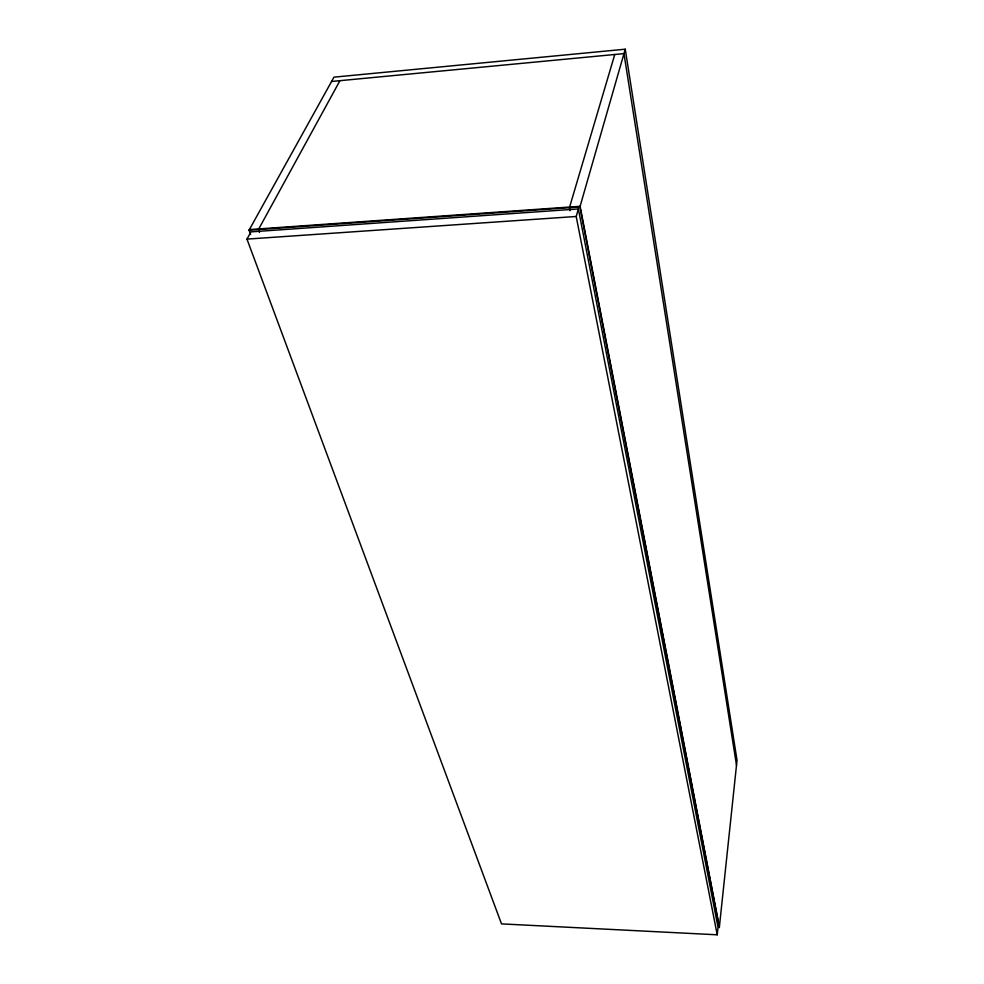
<?xml version="1.0" encoding="UTF-8"?>
<svg xmlns="http://www.w3.org/2000/svg" width="984" height="984" viewBox="0 0 984 984"><rect width="100%" height="100%" fill="white"/><g stroke="black" fill="none" stroke-linecap="round" stroke-linejoin="round"><path stroke-width="1.48" d="M717.238 934.8L718.037 927.236L578.371 208.952L250.969 231.867L246.972 239.112L501.508 923.89L717.238 934.8L576.206 216.48L578.371 208.952M625.246 49.2L737.028 760.288L719.316 927.58L579.908 206.947L625.246 49.2L333.97 77.158L249.05 230.207L250.637 234.524M614.766 54.489L569.428 207.685L570.019 210.699M339.935 80.676L258.435 229.543L259.493 232.433M331.571 81.475L623.967 53.616L736.512 765.208M249.395 229.579L580.105 206.296L719.39 926.928M249.05 230.207L579.908 206.947M246.972 239.112L576.206 216.48"/></g></svg>
